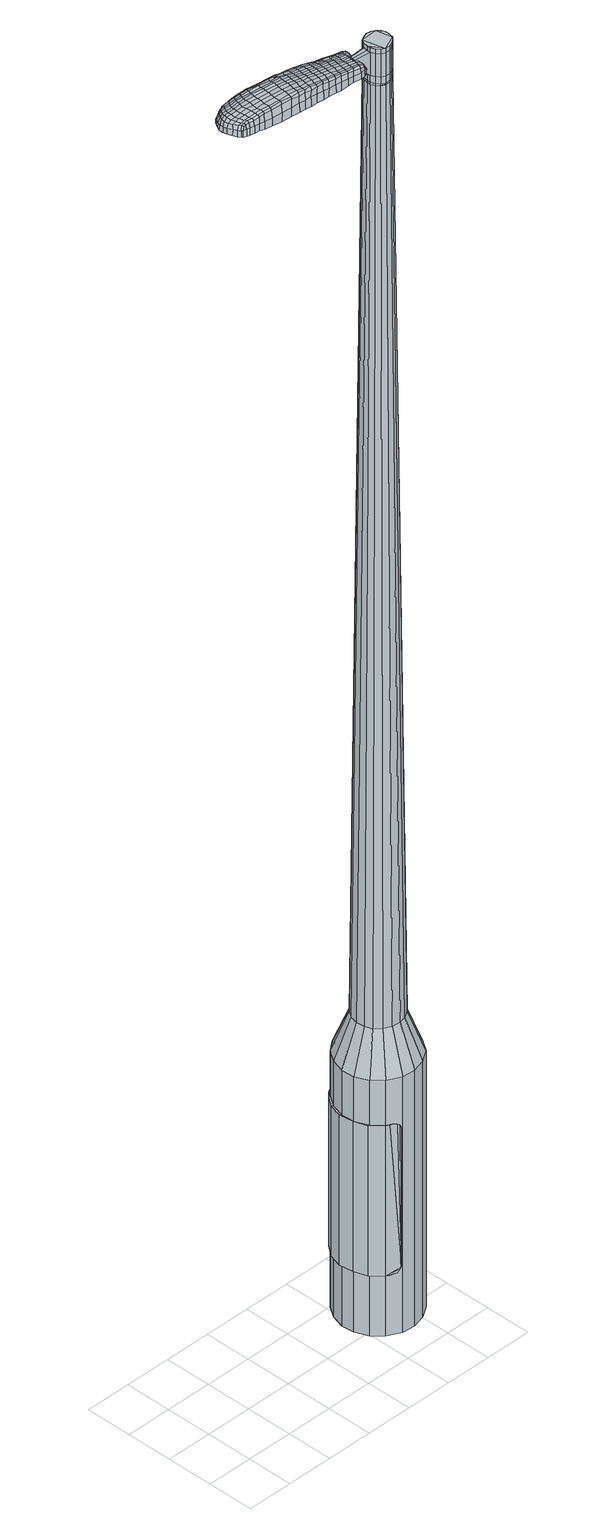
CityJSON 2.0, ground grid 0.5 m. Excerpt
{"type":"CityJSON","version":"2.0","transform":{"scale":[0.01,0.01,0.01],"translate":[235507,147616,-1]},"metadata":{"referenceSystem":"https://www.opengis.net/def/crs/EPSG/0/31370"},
"CityObjects":{
"object1":{"type":"GenericCityObject","attributes":{"cluster":401,"mean_distance_to_centroid":0.25,"new_centroid_x":235509.36,"new_centroid_y":147616.72,"mean_distance_to_camera":13.58,"H1":10.45,"H2":10.77,"Z_final":113.7,"cluster2":-1,"proj_x":235510.15,"proj_y":147608.6,"id_line":52527,"bearing_l":264.43,"distance":8.15,"orientation":"right","G_obj":174.43},"geometry":[{"type":"MultiSurface","lod":"2","boundaries":[[[0,1,2,3]],[[1,4,5,2]],[[4,6,7,5]],[[6,8,9,7]],[[8,10,11,9]],[[10,12,13,11]],[[12,14,15,13]],[[14,16,17,15]],[[16,18,19,17]],[[18,20,21,19]],[[20,22,23,21]],[[22,24,25,23]],[[24,26,27,25]],[[26,28,29,27]],[[28,30,31,29]],[[30,32,33,31]],[[32,34,35,33]],[[34,0,3,35]],[[36,37,38,39]],[[38,40,41,42]],[[41,43,42]],[[42,44,45,46]],[[45,47,46]],[[46,48,49,50]],[[49,51,50]],[[42,46,50,38]],[[50,52,39,38]],[[53,36,39]],[[2,5,7,35]],[[7,9,11,15]],[[11,13,15]],[[15,17,19,23]],[[19,21,23]],[[23,25,27,31]],[[27,29,31]],[[15,23,31,7]],[[31,33,35,7]],[[3,2,35]],[[1,0,54,55]],[[0,34,56,54]],[[34,32,57,56]],[[32,30,58,57]],[[30,28,59,58]],[[28,26,60,59]],[[26,24,61,60]],[[24,22,62,61]],[[22,20,63,62]],[[20,18,64,63]],[[18,16,65,64]],[[16,14,66,65]],[[14,12,67,66]],[[12,10,68,67]],[[10,8,69,68]],[[8,6,70,69]],[[6,4,71,70]],[[4,1,55,71]],[[55,54,72,73]],[[54,56,74,72]],[[56,57,75,74]],[[57,58,76,75]],[[58,59,77,76]],[[59,60,78,77]],[[60,61,79,78]],[[61,62,80,79]],[[62,63,81,80]],[[63,64,82,81]],[[64,65,83,82]],[[65,66,84,83]],[[66,67,85,84]],[[67,68,86,85]],[[68,69,87,86]],[[69,70,88,87]],[[70,71,89,88]],[[71,55,73,89]],[[72,90,91,73]],[[74,92,90,72]],[[75,93,92,74]],[[94,95,93,75]],[[96,97,95,94]],[[78,98,97,96]],[[79,99,98,78]],[[80,100,99,79]],[[101,102,100,80]],[[82,103,102,101]],[[104,105,103,82]],[[106,107,105,104]],[[108,109,107,106]],[[110,111,109,108]],[[112,113,111,110]],[[114,115,113,112]],[[116,117,115,114]],[[73,91,117,116]],[[118,119,120,121]],[[122,118,121,123]],[[124,122,123,125]],[[126,124,125,127]],[[128,126,127,129]],[[130,128,129,131]],[[132,130,131,133]],[[134,132,133,135]],[[136,134,135,137]],[[138,136,137,139]],[[140,138,139,141]],[[142,140,141,143]],[[144,142,143,145]],[[146,144,145,147]],[[148,146,147,149]],[[150,148,149,151]],[[76,94,75]],[[76,77,96,94]],[[77,78,96]],[[81,101,80]],[[81,82,101]],[[83,104,82]],[[83,84,106,104]],[[84,85,108,106]],[[85,86,110,108]],[[86,87,112,110]],[[87,88,114,112]],[[88,89,116,114]],[[89,73,116]],[[152,117,91]],[[152,153,115,117]],[[153,154,113,115]],[[154,155,111,113]],[[155,156,109,111]],[[156,157,107,109]],[[157,158,105,107]],[[158,103,105]],[[159,102,103]],[[159,100,102]],[[160,97,98]],[[160,161,95,97]],[[161,93,95]],[[39,52,150,162]],[[91,90,163,151]],[[53,39,162,119]],[[90,92,120,163]],[[36,53,119,118]],[[92,93,121,120]],[[37,36,118,122]],[[93,161,123,121]],[[38,37,122,124]],[[161,160,125,123]],[[40,38,124,126]],[[160,98,127,125]],[[41,40,126,128]],[[98,99,129,127]],[[43,41,128,130]],[[99,100,131,129]],[[42,43,130,132]],[[100,159,133,131]],[[44,42,132,134]],[[159,103,135,133]],[[45,44,134,136]],[[103,158,137,135]],[[47,45,136,138]],[[158,157,139,137]],[[46,47,138,140]],[[157,156,141,139]],[[48,46,140,142]],[[156,155,143,141]],[[49,48,142,144]],[[155,154,145,143]],[[51,49,144,146]],[[154,153,147,145]],[[50,51,146,148]],[[153,152,149,147]],[[52,50,148,150]],[[152,91,151,149]],[[150,151,164,165]],[[151,163,166,164]],[[163,120,167,166]],[[120,119,168,167]],[[119,162,169,168]],[[162,150,165,169]],[[170,171,172,173]],[[174,170,173,175]],[[170,174,176,177]],[[171,170,177,178]],[[179,180,181,182]],[[183,179,182,184]],[[179,183,185,186]],[[180,179,186,187]],[[188,189,190,191]],[[192,188,191,193]],[[188,192,194,195]],[[189,188,195,196]],[[197,198,199,200]],[[201,197,200,202]],[[197,201,203,204]],[[198,197,204,205]],[[206,207,208,209]],[[210,206,209,211]],[[206,210,212,213]],[[207,206,213,214]],[[215,216,217,218]],[[219,215,218,220]],[[215,219,221,222]],[[216,215,222,223]],[[224,225,226,227]],[[216,224,227,217]],[[224,216,223,228]],[[225,224,228,229]],[[230,231,232,233]],[[225,230,233,226]],[[230,225,229,234]],[[231,230,234,235]],[[236,174,175,237]],[[231,236,237,232]],[[236,231,235,238]],[[174,236,238,176]],[[239,240,241,242]],[[243,239,242,244]],[[239,243,245,246]],[[240,239,246,247]],[[248,249,250,251]],[[240,248,251,241]],[[248,240,247,252]],[[249,248,252,253]],[[254,255,256,257]],[[249,254,257,250]],[[254,249,253,258]],[[255,254,258,259]],[[260,261,262,263]],[[255,260,263,256]],[[260,255,259,264]],[[261,260,264,265]],[[266,171,178,267]],[[261,266,267,262]],[[266,261,265,268]],[[171,266,268,172]],[[269,270,271,272]],[[273,269,272,274]],[[269,273,275,276]],[[270,269,276,277]],[[278,279,280,281]],[[270,278,281,271]],[[278,270,277,282]],[[279,278,282,283]],[[284,285,286,287]],[[279,284,287,280]],[[284,279,283,288]],[[285,284,288,289]],[[290,183,184,291]],[[285,290,291,286]],[[290,285,289,292]],[[183,290,292,185]],[[293,294,295,296]],[[297,293,296,298]],[[293,297,299,300]],[[294,293,300,301]],[[302,303,304,305]],[[294,302,305,295]],[[302,294,301,306]],[[303,302,306,307]],[[308,309,310,311]],[[303,308,311,304]],[[308,303,307,312]],[[309,308,312,313]],[[314,315,316,317]],[[309,314,317,310]],[[314,309,313,318]],[[315,314,318,319]],[[320,180,187,321]],[[315,320,321,316]],[[320,315,319,322]],[[180,320,322,181]],[[323,209,208,324]],[[325,323,324,326]],[[323,325,327,328]],[[209,323,328,211]],[[329,325,326,330]],[[331,329,330,332]],[[329,331,333,334]],[[325,329,334,327]],[[335,331,332,336]],[[337,335,336,338]],[[335,337,339,340]],[[331,335,340,333]],[[341,337,338,342]],[[343,341,342,344]],[[341,343,345,346]],[[337,341,346,339]],[[347,343,344,348]],[[198,347,348,199]],[[347,198,205,349]],[[343,347,349,345]],[[350,351,196,195]],[[352,350,195,194]],[[350,352,353,354]],[[351,350,354,355]],[[356,357,355,354]],[[358,356,354,353]],[[356,358,359,360]],[[357,356,360,361]],[[362,363,361,360]],[[364,362,360,359]],[[362,364,365,366]],[[363,362,366,367]],[[368,369,367,366]],[[370,368,366,365]],[[368,370,203,201]],[[369,368,201,202]],[[371,372,373,374]],[[273,371,374,275]],[[371,273,274,375]],[[372,371,375,376]],[[377,192,193,378]],[[372,377,378,373]],[[377,372,376,379]],[[192,377,379,194]],[[380,381,382,383]],[[219,380,383,221]],[[380,219,220,384]],[[381,380,384,385]],[[386,387,388,389]],[[381,386,389,382]],[[386,381,385,390]],[[387,386,390,391]],[[392,189,196,393]],[[387,392,393,388]],[[392,387,391,394]],[[189,392,394,190]],[[395,396,397,398]],[[177,395,398,178]],[[395,177,176,399]],[[396,395,399,400]],[[401,402,403,404]],[[396,401,404,397]],[[401,396,400,405]],[[402,401,405,406]],[[407,200,199,408]],[[402,407,408,403]],[[407,402,406,409]],[[200,407,409,202]],[[410,411,412,413]],[[182,410,413,184]],[[410,182,181,414]],[[411,410,414,415]],[[416,204,203,417]],[[411,416,417,412]],[[416,411,415,418]],[[204,416,418,205]],[[419,420,421,422]],[[297,419,422,299]],[[419,297,298,423]],[[420,419,423,424]],[[425,210,211,426]],[[420,425,426,421]],[[425,420,424,427]],[[210,425,427,212]],[[428,429,430,431]],[[243,428,431,245]],[[428,243,244,432]],[[429,428,432,433]],[[434,435,436,437]],[[429,434,437,430]],[[434,429,433,438]],[[435,434,438,439]],[[440,207,214,441]],[[435,440,441,436]],[[440,435,439,442]],[[207,440,442,208]],[[443,444,433,432]],[[242,443,432,244]],[[443,242,241,445]],[[444,443,445,446]],[[447,448,439,438]],[[444,447,438,433]],[[447,444,446,449]],[[448,447,449,450]],[[451,324,208,442]],[[448,451,442,439]],[[451,448,450,452]],[[324,451,452,326]],[[453,454,455,456]],[[300,453,456,301]],[[453,300,299,422]],[[454,453,422,421]],[[457,328,327,458]],[[454,457,458,455]],[[457,454,421,426]],[[328,457,426,211]],[[459,460,446,445]],[[251,459,445,241]],[[459,251,250,461]],[[460,459,461,462]],[[463,464,450,449]],[[460,463,449,446]],[[463,460,462,465]],[[464,463,465,466]],[[467,330,326,452]],[[464,467,452,450]],[[467,464,466,468]],[[330,467,468,332]],[[469,470,471,472]],[[306,469,472,307]],[[469,306,301,456]],[[470,469,456,455]],[[473,334,333,474]],[[470,473,474,471]],[[473,470,455,458]],[[334,473,458,327]],[[475,476,462,461]],[[257,475,461,250]],[[475,257,256,477]],[[476,475,477,478]],[[479,480,466,465]],[[476,479,465,462]],[[479,476,478,481]],[[480,479,481,482]],[[483,336,332,468]],[[480,483,468,466]],[[483,480,482,484]],[[336,483,484,338]],[[485,486,487,488]],[[312,485,488,313]],[[485,312,307,472]],[[486,485,472,471]],[[489,340,339,490]],[[486,489,490,487]],[[489,486,471,474]],[[340,489,474,333]],[[491,492,478,477]],[[263,491,477,256]],[[491,263,262,493]],[[492,491,493,494]],[[495,496,482,481]],[[492,495,481,478]],[[495,492,494,497]],[[496,495,497,498]],[[499,342,338,484]],[[496,499,484,482]],[[499,496,498,500]],[[342,499,500,344]],[[501,502,503,504]],[[318,501,504,319]],[[501,318,313,488]],[[502,501,488,487]],[[505,346,345,506]],[[502,505,506,503]],[[505,502,487,490]],[[346,505,490,339]],[[507,508,494,493]],[[267,507,493,262]],[[507,267,178,398]],[[508,507,398,397]],[[509,510,498,497]],[[508,509,497,494]],[[509,508,397,404]],[[510,509,404,403]],[[511,348,344,500]],[[510,511,500,498]],[[511,510,403,408]],[[348,511,408,199]],[[512,513,415,414]],[[322,512,414,181]],[[512,322,319,504]],[[513,512,504,503]],[[514,349,205,418]],[[513,514,418,415]],[[514,513,503,506]],[[349,514,506,345]],[[515,516,376,375]],[[272,515,375,274]],[[515,272,271,517]],[[516,515,517,518]],[[519,352,194,379]],[[516,519,379,376]],[[519,516,518,520]],[[352,519,520,353]],[[521,522,523,524]],[[222,521,524,223]],[[521,222,221,383]],[[522,521,383,382]],[[525,526,527,528]],[[522,525,528,523]],[[525,522,382,389]],[[526,525,389,388]],[[529,351,355,530]],[[526,529,530,527]],[[529,526,388,393]],[[351,529,393,196]],[[531,532,518,517]],[[281,531,517,271]],[[531,281,280,533]],[[532,531,533,534]],[[535,358,353,520]],[[532,535,520,518]],[[535,532,534,536]],[[358,535,536,359]],[[537,538,539,540]],[[228,537,540,229]],[[537,228,223,524]],[[538,537,524,523]],[[541,542,543,544]],[[538,541,544,539]],[[541,538,523,528]],[[542,541,528,527]],[[545,357,361,546]],[[542,545,546,543]],[[545,542,527,530]],[[357,545,530,355]],[[547,548,534,533]],[[287,547,533,280]],[[547,287,286,549]],[[548,547,549,550]],[[551,364,359,536]],[[548,551,536,534]],[[551,548,550,552]],[[364,551,552,365]],[[553,554,555,556]],[[234,553,556,235]],[[553,234,229,540]],[[554,553,540,539]],[[557,558,559,560]],[[554,557,560,555]],[[557,554,539,544]],[[558,557,544,543]],[[561,363,367,562]],[[558,561,562,559]],[[561,558,543,546]],[[363,561,546,361]],[[563,564,550,549]],[[291,563,549,286]],[[563,291,184,413]],[[564,563,413,412]],[[565,370,365,552]],[[564,565,552,550]],[[565,564,412,417]],[[370,565,417,203]],[[566,567,400,399]],[[238,566,399,176]],[[566,238,235,556]],[[567,566,556,555]],[[568,569,406,405]],[[567,568,405,400]],[[568,567,555,560]],[[569,568,560,559]],[[570,369,202,409]],[[569,570,409,406]],[[570,569,559,562]],[[369,570,562,367]],[[571,572,573,574]],[[574,573,575,576]],[[577,575,573,578]],[[578,573,572,579]],[[580,581,582,583]],[[583,582,584,585]],[[586,584,582,587]],[[587,582,581,588]],[[589,590,591,592]],[[592,591,593,594]],[[595,593,591,596]],[[596,591,590,597]],[[598,599,600,601]],[[601,600,602,603]],[[604,602,600,605]],[[605,600,599,606]],[[607,608,609,610]],[[610,609,611,612]],[[613,611,609,614]],[[614,609,608,615]],[[616,617,618,619]],[[619,618,620,621]],[[622,620,618,623]],[[623,618,617,624]],[[625,626,627,628]],[[628,627,617,616]],[[624,617,627,629]],[[629,627,626,630]],[[631,632,633,634]],[[634,633,626,625]],[[630,626,633,635]],[[635,633,632,636]],[[576,575,637,638]],[[638,637,632,631]],[[636,632,637,639]],[[639,637,575,577]],[[640,641,642,643]],[[643,642,644,645]],[[646,644,642,647]],[[647,642,641,648]],[[649,650,651,652]],[[652,651,641,640]],[[648,641,651,653]],[[653,651,650,654]],[[655,656,657,658]],[[658,657,650,649]],[[654,650,657,659]],[[659,657,656,660]],[[661,662,663,664]],[[664,663,656,655]],[[660,656,663,665]],[[665,663,662,666]],[[579,572,667,668]],[[668,667,662,661]],[[666,662,667,669]],[[669,667,572,571]],[[670,671,672,673]],[[673,672,674,675]],[[676,674,672,677]],[[677,672,671,678]],[[679,680,681,682]],[[682,681,671,670]],[[678,671,681,683]],[[683,681,680,684]],[[685,686,687,688]],[[688,687,680,679]],[[684,680,687,689]],[[689,687,686,690]],[[585,584,691,692]],[[692,691,686,685]],[[690,686,691,693]],[[693,691,584,586]],[[694,695,696,697]],[[697,696,698,699]],[[700,698,696,701]],[[701,696,695,702]],[[703,704,705,706]],[[706,705,695,694]],[[702,695,705,707]],[[707,705,704,708]],[[709,710,711,712]],[[712,711,704,703]],[[708,704,711,713]],[[713,711,710,714]],[[715,716,717,718]],[[718,717,710,709]],[[714,710,717,719]],[[719,717,716,720]],[[588,581,721,722]],[[722,721,716,715]],[[720,716,721,723]],[[723,721,581,580]],[[607,610,724,725]],[[725,724,726,727]],[[728,726,724,729]],[[729,724,610,612]],[[727,726,730,731]],[[731,730,732,733]],[[734,732,730,735]],[[735,730,726,728]],[[733,732,736,737]],[[737,736,738,739]],[[740,738,736,741]],[[741,736,732,734]],[[739,738,742,743]],[[743,742,744,745]],[[746,744,742,747]],[[747,742,738,740]],[[745,744,748,749]],[[749,748,599,598]],[[606,599,748,750]],[[750,748,744,746]],[[597,751,752,596]],[[596,752,753,595]],[[754,753,752,755]],[[755,752,751,756]],[[756,757,758,755]],[[755,758,759,754]],[[760,759,758,761]],[[761,758,757,762]],[[762,763,764,761]],[[761,764,765,760]],[[766,765,764,767]],[[767,764,763,768]],[[768,769,770,767]],[[767,770,771,766]],[[604,771,770,602]],[[602,770,769,603]],[[772,773,774,775]],[[775,774,674,676]],[[675,674,774,776]],[[776,774,773,777]],[[594,593,778,779]],[[779,778,773,772]],[[777,773,778,780]],[[780,778,593,595]],[[781,782,783,784]],[[784,783,620,622]],[[621,620,783,785]],[[785,783,782,786]],[[787,788,789,790]],[[790,789,782,781]],[[786,782,789,791]],[[791,789,788,792]],[[597,590,793,794]],[[794,793,788,787]],[[792,788,793,795]],[[795,793,590,589]],[[796,797,798,799]],[[799,798,578,579]],[[577,578,798,800]],[[800,798,797,801]],[[802,803,804,805]],[[805,804,797,796]],[[801,797,804,806]],[[806,804,803,807]],[[598,601,808,809]],[[809,808,803,802]],[[807,803,808,810]],[[810,808,601,603]],[[811,812,813,814]],[[814,813,583,585]],[[580,583,813,815]],[[815,813,812,816]],[[604,605,817,818]],[[818,817,812,811]],[[816,812,817,819]],[[819,817,605,606]],[[820,821,822,823]],[[823,822,698,700]],[[699,698,822,824]],[[824,822,821,825]],[[612,611,826,827]],[[827,826,821,820]],[[825,821,826,828]],[[828,826,611,613]],[[829,830,831]],[[831,830,644,646]],[[645,644,830,832]],[[832,830,833]],[[834,835,836,837]],[[837,836,830,829]],[[833,830,836,838]],[[838,836,835,839]],[[615,608,840,841]],[[841,840,835,834]],[[839,835,840,842]],[[842,840,608,607]],[[833,843,832]],[[832,843,643,645]],[[640,643,843,844]],[[844,843,845]],[[839,846,847,838]],[[838,847,843,833]],[[845,843,847,848]],[[848,847,846,849]],[[607,725,850,842]],[[842,850,846,839]],[[849,846,850,851]],[[851,850,725,727]],[[852,853,854,855]],[[855,854,701,702]],[[700,701,854,823]],[[823,854,853,820]],[[728,729,856,857]],[[857,856,853,852]],[[820,853,856,827]],[[827,856,729,612]],[[845,858,859,844]],[[844,859,652,640]],[[649,652,859,860]],[[860,859,858,861]],[[849,862,863,848]],[[848,863,858,845]],[[861,858,863,864]],[[864,863,862,865]],[[727,731,866,851]],[[851,866,862,849]],[[865,862,866,867]],[[867,866,731,733]],[[868,869,870,871]],[[871,870,707,708]],[[702,707,870,855]],[[855,870,869,852]],[[734,735,872,873]],[[873,872,869,868]],[[852,869,872,857]],[[857,872,735,728]],[[861,874,875,860]],[[860,875,658,649]],[[655,658,875,876]],[[876,875,874,877]],[[865,878,879,864]],[[864,879,874,861]],[[877,874,879,880]],[[880,879,878,881]],[[733,737,882,867]],[[867,882,878,865]],[[881,878,882,883]],[[883,882,737,739]],[[884,885,886,887]],[[887,886,713,714]],[[708,713,886,871]],[[871,886,885,868]],[[740,741,888,889]],[[889,888,885,884]],[[868,885,888,873]],[[873,888,741,734]],[[877,890,891,876]],[[876,891,664,655]],[[661,664,891,892]],[[892,891,890,893]],[[881,894,895,880]],[[880,895,890,877]],[[893,890,895,896]],[[896,895,894,897]],[[739,743,898,883]],[[883,898,894,881]],[[897,894,898,899]],[[899,898,743,745]],[[900,901,902,903]],[[903,902,719,720]],[[714,719,902,887]],[[887,902,901,884]],[[746,747,904,905]],[[905,904,901,900]],[[884,901,904,889]],[[889,904,747,740]],[[893,906,907,892]],[[892,907,668,661]],[[579,668,907,799]],[[799,907,906,796]],[[897,908,909,896]],[[896,909,906,893]],[[796,906,909,805]],[[805,909,908,802]],[[745,749,910,899]],[[899,910,908,897]],[[802,908,910,809]],[[809,910,749,598]],[[816,911,912,815]],[[815,912,723,580]],[[720,723,912,903]],[[903,912,911,900]],[[606,750,913,819]],[[819,913,911,816]],[[900,911,913,905]],[[905,913,750,746]],[[777,914,915,776]],[[776,915,673,675]],[[670,673,915,916]],[[916,915,914,917]],[[595,753,918,780]],[[780,918,914,777]],[[917,914,918,919]],[[919,918,753,754]],[[920,921,922,923]],[[923,922,623,624]],[[622,623,922,784]],[[784,922,921,781]],[[924,925,926,927]],[[927,926,921,920]],[[781,921,926,790]],[[790,926,925,787]],[[756,751,928,929]],[[929,928,925,924]],[[787,925,928,794]],[[794,928,751,597]],[[917,930,931,916]],[[916,931,682,670]],[[679,682,931,932]],[[932,931,930,933]],[[754,759,934,919]],[[919,934,930,917]],[[933,930,934,935]],[[935,934,759,760]],[[936,937,938,939]],[[939,938,629,630]],[[624,629,938,923]],[[923,938,937,920]],[[940,941,942,943]],[[943,942,937,936]],[[920,937,942,927]],[[927,942,941,924]],[[762,757,944,945]],[[945,944,941,940]],[[924,941,944,929]],[[929,944,757,756]],[[933,946,947,932]],[[932,947,688,679]],[[685,688,947,948]],[[948,947,946,949]],[[760,765,950,935]],[[935,950,946,933]],[[949,946,950,951]],[[951,950,765,766]],[[952,953,954,955]],[[955,954,635,636]],[[630,635,954,939]],[[939,954,953,936]],[[956,957,958,959]],[[959,958,953,952]],[[936,953,958,943]],[[943,958,957,940]],[[768,763,960,961]],[[961,960,957,956]],[[940,957,960,945]],[[945,960,763,762]],[[949,962,963,948]],[[948,963,692,685]],[[585,692,963,814]],[[814,963,962,811]],[[766,771,964,951]],[[951,964,962,949]],[[811,962,964,818]],[[818,964,771,604]],[[801,965,966,800]],[[800,966,639,577]],[[636,639,966,955]],[[955,966,965,952]],[[807,967,968,806]],[[806,968,965,801]],[[952,965,968,959]],[[959,968,967,956]],[[603,769,969,810]],[[810,969,967,807]],[[956,967,969,961]],[[961,969,769,768]],[[571,574,173,172]],[[574,576,175,173]],[[586,587,186,185]],[[587,588,187,186]],[[589,592,191,190]],[[592,594,193,191]],[[613,614,213,212]],[[614,615,214,213]],[[616,619,218,217]],[[619,621,220,218]],[[625,628,227,226]],[[628,616,217,227]],[[631,634,233,232]],[[634,625,226,233]],[[576,638,237,175]],[[638,631,232,237]],[[646,647,246,245]],[[647,648,247,246]],[[648,653,252,247]],[[653,654,253,252]],[[654,659,258,253]],[[659,660,259,258]],[[660,665,264,259]],[[665,666,265,264]],[[666,669,268,265]],[[669,571,172,268]],[[676,677,276,275]],[[677,678,277,276]],[[678,683,282,277]],[[683,684,283,282]],[[684,689,288,283]],[[689,690,289,288]],[[690,693,292,289]],[[693,586,185,292]],[[694,697,296,295]],[[697,699,298,296]],[[703,706,305,304]],[[706,694,295,305]],[[709,712,311,310]],[[712,703,304,311]],[[715,718,317,316]],[[718,709,310,317]],[[588,722,321,187]],[[722,715,316,321]],[[772,775,374,373]],[[775,676,275,374]],[[594,779,378,193]],[[779,772,373,378]],[[621,785,384,220]],[[785,786,385,384]],[[786,791,390,385]],[[791,792,391,390]],[[792,795,394,391]],[[795,589,190,394]],[[699,824,423,298]],[[824,825,424,423]],[[825,828,427,424]],[[828,613,212,427]],[[829,831,431,430]],[[831,646,245,431]],[[834,837,437,436]],[[837,829,430,437]],[[615,841,441,214]],[[841,834,436,441]],[[970,971,972,973]],[[974,975,973,972]],[[976,977,978,979]],[[980,981,982,983]],[[971,984,985,972]],[[986,974,972,985]],[[987,976,979,988]],[[989,990,981,980]],[[984,991,992,985]],[[992,993,986,985]],[[994,987,988,995]],[[996,990,989,997]],[[991,998,999,992]],[[999,1000,993,992]],[[1001,994,995,1002]],[[1003,996,997,1004]],[[1005,1006,1007,1008]],[[1009,1010,1006,1005]],[[1009,1011,1012,1010]],[[1011,1013,1014,1012]],[[1015,1016,1017,1018]],[[1019,1020,1016,1015]],[[1021,1022,1020,1019]],[[1023,1024,1022,1021]],[[1018,1007,1006,1015]],[[1015,1006,1010,1019]],[[1010,1012,1021,1019]],[[1012,1014,1023,1021]],[[979,978,975,974]],[[988,979,974,986]],[[993,995,988,986]],[[1000,1002,995,993]],[[980,983,977,976]],[[989,980,976,987]],[[997,989,987,994]],[[1004,997,994,1001]],[[981,1005,1008,982]],[[990,1009,1005,981]],[[1011,1009,990,996]],[[1013,1011,996,1003]],[[1025,1026,1027,1028]],[[1027,1029,1030,1031]],[[1027,1031,1032,1033]],[[1027,1033,1028]],[[1034,1025,1028,1035]],[[1036,1035,1028,1037]],[[1038,1037,1028]],[[1039,1027,1026,1040]],[[1041,1039,1040,1042]],[[1043,1041,1042,1044]],[[1045,1043,1044,1046]],[[1047,1045,1046,1048]],[[1048,1049,1050,1051]],[[1048,1051,1052,1053]],[[1048,1053,1054,1055]],[[1054,1056,1057,1058]],[[1054,1058,1059,1060]],[[1054,1060,1055]],[[1048,1055,1047]],[[1061,1062,1026,1025]],[[1063,1064,1029,1027]],[[1065,1066,1038,1028]],[[1062,1067,1040,1026]],[[1068,1063,1027,1039]],[[1067,1069,1042,1040]],[[1070,1068,1039,1041]],[[1069,1071,1044,1042]],[[1072,1070,1041,1043]],[[1071,1073,1046,1044]],[[1074,1072,1043,1045]],[[1073,1075,1048,1046]],[[1076,1074,1045,1047]],[[1075,1077,1049,1048]],[[1078,1079,1056,1054]],[[1080,1076,1047,1055]],[[1050,1049,1077,1081]],[[1051,1050,1081,1082]],[[1052,1051,1082,1083]],[[1053,1052,1083,1084]],[[1054,1053,1084,1078]],[[1085,1061,1025,1034]],[[1086,1085,1034,1035]],[[1087,1086,1035,1036]],[[1088,1087,1036,1037]],[[1066,1088,1037,1038]],[[1030,1029,1064,1089]],[[1057,1056,1079,1090]],[[1031,1030,1089,1091]],[[1032,1031,1091,1092]],[[1033,1032,1092,1093]],[[1028,1033,1093,1065]],[[1058,1057,1090,1094]],[[1059,1058,1094,1095]],[[1060,1059,1095,1096]],[[1055,1060,1096,1080]]]}]}
},
"vertices":[
[192,74,384],[196,88,384],[196,88,96],[192,74,96],[204,100,384],[204,100,96],[216,109,384],[216,109,96],[231,112,384],[231,112,96],[245,111,384],[245,111,96],[259,105,384],[259,105,96],[269,94,384],[269,94,96],[275,81,384],[275,81,96],[276,66,384],[276,66,96],[272,52,384],[272,52,96],[264,40,384],[264,40,96],[251,32,384],[251,32,96],[237,28,384],[237,28,96],[223,29,384],[223,29,96],[209,36,384],[209,36,96],[199,46,384],[199,46,96],[193,60,384],[193,60,96],[223,63,1524],[226,59,1524],[230,57,1524],[221,71,1524],[235,57,1524],[239,58,1524],[246,64,1524],[243,61,1524],[247,69,1524],[247,74,1524],[242,81,1524],[245,78,1524],[238,83,1524],[233,84,1524],[224,80,1524],[228,82,1524],[222,76,1524],[221,67,1524],[209,73,429],[211,81,429],[210,64,429],[213,56,429],[219,50,429],[227,46,429],[236,45,429],[244,47,429],[252,52,429],[257,59,429],[259,68,429],[258,76,429],[255,84,429],[249,91,429],[241,94,429],[232,95,429],[223,93,429],[216,88,429],[221,71,1483],[222,76,1483],[221,67,1483],[223,63,1483],[226,59,1483],[230,57,1483],[235,57,1483],[239,58,1483],[243,61,1483],[246,64,1483],[247,69,1483],[247,74,1483],[245,78,1483],[242,81,1483],[238,83,1483],[233,84,1483],[228,82,1483],[224,80,1483],[221,71,1485],[222,76,1485],[221,67,1485],[223,63,1485],[226,60,1483],[226,60,1485],[230,58,1483],[230,58,1485],[235,57,1485],[239,58,1485],[243,61,1485],[246,65,1483],[246,65,1485],[247,69,1485],[246,73,1483],[246,73,1485],[245,77,1483],[245,77,1485],[241,81,1483],[241,81,1485],[237,83,1483],[237,83,1485],[233,83,1483],[233,83,1485],[229,82,1483],[229,82,1485],[225,79,1483],[225,79,1485],[223,63,1519],[221,67,1519],[221,67,1493],[223,63,1493],[226,59,1519],[226,59,1493],[230,57,1519],[230,57,1493],[235,57,1519],[235,57,1493],[239,58,1519],[239,58,1493],[243,61,1519],[243,61,1493],[246,64,1519],[246,64,1493],[247,69,1519],[247,69,1493],[247,74,1519],[247,74,1493],[245,78,1519],[245,78,1493],[242,81,1519],[242,81,1493],[238,83,1519],[238,83,1493],[233,84,1519],[233,84,1493],[228,82,1519],[228,82,1493],[224,80,1519],[224,80,1493],[222,76,1519],[222,76,1493],[224,80,1485],[228,82,1485],[233,84,1485],[238,83,1485],[242,81,1485],[245,78,1485],[247,74,1485],[246,64,1485],[230,57,1485],[226,59,1485],[221,71,1519],[221,71,1493],[202,76,1513],[202,76,1518],[202,73,1513],[202,70,1513],[202,70,1518],[202,73,1518],[130,100,1519],[137,99,1518],[136,101,1509],[129,102,1510],[122,101,1519],[120,103,1510],[122,99,1526],[131,98,1525],[138,97,1525],[126,62,1519],[133,61,1518],[134,63,1525],[127,63,1525],[117,62,1519],[119,64,1526],[116,61,1510],[125,60,1510],[132,60,1509],[55,86,1519],[55,90,1519],[54,90,1513],[54,86,1513],[55,82,1519],[55,82,1513],[57,82,1524],[56,86,1524],[57,90,1524],[129,79,1530],[136,78,1529],[136,82,1529],[129,82,1530],[119,80,1531],[120,83,1531],[119,76,1530],[128,75,1530],[136,75,1529],[209,71,1512],[209,74,1512],[208,74,1517],[208,72,1517],[209,68,1512],[207,69,1517],[208,68,1506],[208,71,1506],[208,74,1506],[71,104,1519],[74,104,1519],[74,106,1512],[70,106,1512],[69,104,1518],[68,105,1512],[69,103,1522],[71,103,1523],[75,103,1524],[79,104,1519],[85,104,1519],[84,106,1512],[78,106,1512],[79,103,1524],[85,103,1525],[91,104,1519],[99,104,1519],[97,105,1511],[90,106,1511],[91,103,1526],[99,102,1526],[110,102,1519],[109,104,1510],[111,101,1526],[203,89,1513],[196,90,1513],[196,89,1518],[204,87,1517],[209,87,1512],[208,87,1516],[208,88,1506],[202,90,1507],[195,91,1507],[188,91,1514],[181,92,1515],[181,91,1520],[189,90,1519],[187,92,1507],[180,94,1507],[173,93,1515],[166,95,1516],[167,93,1522],[174,92,1521],[172,95,1508],[165,96,1508],[159,96,1517],[151,97,1517],[152,95,1524],[159,94,1523],[158,97,1508],[150,98,1509],[144,98,1518],[145,96,1524],[143,100,1509],[67,69,1519],[70,68,1519],[70,69,1524],[67,70,1523],[64,70,1518],[65,70,1522],[63,69,1512],[66,68,1512],[69,67,1512],[75,67,1519],[80,66,1519],[81,67,1525],[75,68,1524],[74,66,1512],[79,65,1512],[86,65,1519],[94,64,1519],[95,66,1526],[87,67,1526],[85,64,1511],[93,63,1511],[106,63,1519],[107,65,1526],[104,62,1510],[200,58,1513],[192,59,1513],[191,58,1507],[199,57,1507],[206,59,1512],[205,58,1506],[205,59,1516],[201,59,1517],[193,60,1518],[185,59,1514],[177,59,1515],[176,58,1507],[184,58,1507],[186,60,1519],[178,61,1520],[170,60,1515],[162,60,1516],[161,59,1508],[169,58,1508],[171,61,1521],[163,61,1522],[155,60,1517],[148,61,1517],[146,59,1509],[154,59,1508],[156,62,1523],[149,62,1524],[140,61,1518],[139,59,1509],[142,62,1524],[202,72,1519],[203,75,1519],[195,73,1520],[195,75,1520],[195,70,1520],[202,69,1519],[187,74,1522],[188,76,1522],[180,74,1523],[180,77,1523],[180,71,1523],[187,71,1521],[173,75,1524],[173,78,1524],[165,76,1525],[166,79,1525],[165,72,1525],[172,72,1524],[158,76,1526],[158,79,1526],[151,77,1527],[151,80,1527],[150,74,1527],[158,73,1526],[143,78,1528],[144,81,1528],[143,74,1528],[59,86,1527],[60,89,1527],[60,82,1526],[64,81,1527],[64,85,1528],[64,89,1528],[70,85,1529],[71,88,1529],[71,81,1528],[78,80,1530],[77,84,1530],[78,88,1530],[85,83,1531],[85,87,1531],[85,79,1530],[94,78,1531],[94,82,1531],[94,86,1531],[107,81,1531],[107,85,1531],[106,77,1531],[62,71,1518],[60,73,1519],[59,72,1513],[61,70,1513],[64,72,1523],[62,74,1523],[58,77,1519],[57,77,1513],[59,78,1524],[66,103,1518],[64,102,1518],[65,101,1523],[68,102,1523],[66,104,1513],[63,103,1513],[61,100,1519],[58,97,1519],[60,96,1524],[63,99,1523],[60,100,1513],[58,97,1513],[56,93,1519],[58,93,1524],[56,94,1513],[131,97,1528],[131,95,1528],[138,94,1528],[138,96,1527],[122,98,1528],[122,96,1529],[130,92,1529],[130,89,1530],[137,88,1529],[137,91,1528],[121,93,1529],[121,90,1530],[129,86,1530],[137,85,1529],[120,87,1531],[128,65,1528],[128,67,1529],[119,68,1529],[119,65,1528],[135,64,1527],[135,66,1528],[128,71,1529],[119,72,1530],[135,70,1528],[208,59,1512],[208,61,1512],[207,62,1517],[206,60,1517],[207,59,1506],[207,61,1506],[208,65,1512],[207,65,1517],[207,64,1506],[210,86,1512],[210,84,1512],[209,85,1506],[210,87,1506],[209,86,1517],[209,84,1517],[210,82,1512],[210,79,1512],[209,80,1506],[209,83,1506],[209,82,1517],[208,79,1517],[209,77,1512],[209,77,1506],[208,77,1517],[204,86,1519],[204,85,1519],[196,87,1520],[196,86,1520],[203,82,1519],[203,80,1519],[196,83,1520],[196,81,1520],[203,77,1519],[195,78,1520],[201,61,1519],[201,63,1519],[194,63,1520],[194,61,1520],[202,66,1519],[194,66,1520],[189,88,1521],[189,87,1521],[182,89,1522],[181,88,1522],[189,84,1521],[188,82,1521],[181,85,1522],[181,82,1523],[188,79,1522],[181,80,1523],[186,61,1521],[186,64,1521],[179,64,1522],[179,62,1522],[187,67,1521],[179,67,1522],[174,90,1523],[174,89,1523],[167,92,1524],[167,90,1524],[174,86,1523],[174,83,1524],[166,87,1525],[166,84,1525],[173,81,1524],[166,81,1525],[171,62,1523],[172,64,1523],[164,65,1524],[164,63,1524],[172,68,1524],[165,68,1525],[160,93,1525],[159,91,1525],[152,94,1526],[152,92,1526],[159,88,1526],[159,85,1526],[152,89,1527],[152,86,1527],[159,82,1526],[151,83,1527],[157,63,1525],[157,65,1525],[149,66,1526],[149,63,1526],[157,69,1526],[150,69,1527],[145,95,1527],[145,93,1527],[145,90,1527],[144,87,1528],[144,84,1528],[142,64,1527],[142,66,1527],[142,70,1528],[66,71,1525],[64,73,1525],[70,71,1526],[68,73,1526],[62,77,1526],[66,77,1527],[70,102,1525],[68,101,1525],[71,101,1526],[73,102,1525],[65,99,1525],[63,96,1526],[67,96,1527],[69,99,1526],[61,93,1526],[65,93,1527],[75,70,1526],[73,72,1527],[81,69,1527],[80,71,1528],[72,76,1528],[79,75,1529],[79,102,1526],[77,100,1527],[83,100,1528],[85,102,1527],[75,98,1527],[73,95,1528],[80,95,1529],[82,98,1528],[72,92,1528],[79,91,1530],[87,68,1528],[86,70,1529],[95,67,1528],[95,69,1529],[85,74,1529],[94,74,1530],[91,101,1528],[90,100,1528],[98,99,1529],[99,101,1528],[88,97,1529],[87,94,1530],[96,93,1530],[97,96,1530],[86,91,1530],[95,90,1531],[107,66,1529],[107,68,1529],[106,73,1530],[111,99,1528],[110,97,1529],[109,95,1530],[108,92,1530],[108,88,1531],[136,99,1509],[137,97,1518],[130,98,1518],[129,100,1509],[121,99,1519],[120,101,1510],[122,98,1525],[131,96,1525],[138,95,1525],[134,65,1525],[133,63,1518],[126,64,1518],[127,65,1525],[118,64,1519],[119,66,1525],[116,63,1510],[125,62,1509],[132,62,1509],[57,90,1513],[57,89,1519],[57,86,1519],[56,86,1513],[58,83,1519],[57,83,1513],[59,83,1524],[58,86,1524],[59,89,1524],[136,82,1528],[135,79,1528],[128,79,1529],[129,82,1529],[119,80,1529],[120,83,1529],[119,76,1529],[128,76,1529],[135,75,1528],[206,74,1516],[207,74,1512],[207,72,1512],[206,72,1516],[206,69,1512],[205,69,1516],[205,68,1506],[206,72,1506],[206,75,1506],[74,104,1512],[74,102,1519],[71,102,1518],[71,104,1512],[69,102,1518],[69,103,1512],[70,101,1522],[72,101,1523],[75,101,1523],[84,104,1512],[85,102,1519],[79,103,1519],[78,104,1512],[80,101,1524],[85,101,1525],[97,103,1511],[98,102,1519],[91,102,1519],[90,104,1511],[91,101,1525],[99,100,1526],[110,100,1519],[109,102,1510],[110,99,1526],[196,87,1518],[195,88,1513],[203,87,1513],[203,86,1517],[208,86,1512],[207,85,1515],[207,87,1506],[202,88,1506],[194,89,1507],[181,89,1520],[180,90,1514],[188,89,1514],[188,88,1519],[187,90,1507],[179,92,1507],[166,91,1522],[166,93,1516],[173,91,1515],[174,90,1521],[172,93,1508],[165,94,1508],[152,93,1523],[151,95,1517],[158,94,1516],[159,92,1522],[157,95,1508],[150,96,1508],[144,96,1517],[145,94,1524],[143,98,1509],[71,71,1523],[71,70,1519],[67,71,1518],[68,72,1523],[65,71,1518],[66,72,1522],[64,70,1512],[66,70,1512],[69,69,1512],[82,69,1525],[81,68,1519],[75,69,1519],[76,70,1524],[74,68,1512],[80,67,1512],[95,68,1526],[94,66,1519],[87,67,1519],[88,68,1525],[85,66,1511],[93,65,1511],[106,65,1519],[107,67,1526],[104,64,1510],[191,60,1507],[192,61,1513],[200,60,1513],[199,59,1506],[205,60,1512],[204,60,1506],[204,61,1515],[200,61,1517],[193,62,1518],[176,60,1507],[177,61,1514],[185,61,1514],[184,60,1507],[186,62,1519],[178,62,1520],[161,61,1508],[162,62,1516],[170,62,1515],[169,60,1508],[171,63,1521],[163,63,1522],[146,61,1508],[148,63,1517],[155,62,1516],[154,61,1508],[156,64,1522],[149,64,1523],[140,63,1517],[139,61,1509],[142,64,1524],[201,72,1518],[202,75,1518],[194,73,1519],[195,76,1519],[194,70,1519],[201,69,1518],[187,74,1520],[187,76,1520],[179,74,1521],[180,77,1521],[179,71,1521],[187,71,1520],[172,75,1523],[172,78,1523],[165,76,1524],[165,79,1524],[164,73,1524],[172,72,1523],[157,76,1525],[158,79,1525],[150,77,1526],[150,80,1526],[150,74,1526],[157,73,1525],[143,78,1527],[143,81,1527],[142,74,1527],[61,89,1526],[61,86,1526],[61,82,1525],[65,82,1526],[65,85,1526],[65,89,1526],[71,88,1528],[71,85,1528],[71,81,1527],[78,80,1528],[78,84,1529],[78,87,1529],[85,87,1530],[85,83,1530],[85,80,1529],[94,79,1530],[94,82,1530],[94,86,1530],[107,85,1530],[107,81,1530],[106,78,1530],[61,74,1513],[62,74,1518],[64,72,1518],[63,71,1512],[65,73,1523],[63,75,1523],[60,78,1519],[59,78,1513],[61,78,1523],[67,99,1523],[65,100,1518],[67,101,1518],[69,101,1523],[67,103,1512],[65,101,1512],[62,95,1523],[60,96,1519],[63,98,1519],[64,98,1523],[62,99,1513],[59,96,1513],[58,93,1519],[60,92,1524],[58,93,1513],[137,93,1527],[130,94,1527],[131,95,1527],[138,94,1526],[122,96,1527],[122,95,1528],[136,88,1528],[129,89,1528],[130,92,1528],[137,91,1527],[121,93,1528],[120,90,1529],[129,85,1529],[136,85,1528],[120,86,1529],[119,68,1528],[127,68,1527],[128,66,1527],[119,67,1527],[135,66,1526],[135,67,1527],[128,71,1528],[119,72,1528],[135,71,1527],[205,62,1516],[206,62,1512],[206,61,1512],[205,61,1516],[205,60,1506],[205,61,1506],[206,65,1512],[205,66,1516],[205,65,1506],[207,85,1506],[208,85,1512],[208,86,1506],[207,85,1516],[207,84,1516],[207,80,1506],[207,80,1512],[208,82,1512],[207,83,1506],[207,82,1516],[207,79,1516],[207,77,1512],[206,77,1506],[206,77,1516],[203,85,1518],[196,86,1519],[196,85,1519],[202,80,1518],[202,82,1518],[195,83,1519],[195,81,1519],[202,77,1518],[195,78,1519],[193,63,1519],[200,63,1518],[200,62,1518],[193,62,1519],[201,66,1518],[194,67,1519],[188,86,1520],[188,87,1520],[181,88,1521],[181,87,1521],[188,82,1520],[188,84,1520],[181,85,1521],[180,82,1521],[187,79,1520],[180,80,1521],[178,64,1521],[186,64,1520],[186,63,1520],[178,63,1521],[186,67,1520],[179,68,1521],[173,88,1522],[174,89,1522],[166,90,1523],[166,89,1523],[173,83,1522],[173,86,1522],[166,87,1523],[166,84,1524],[173,81,1523],[165,81,1524],[164,65,1523],[171,65,1522],[171,64,1522],[164,64,1523],[171,68,1522],[164,69,1523],[159,90,1524],[159,91,1524],[152,92,1525],[152,91,1525],[158,85,1525],[159,88,1524],[151,89,1525],[151,86,1526],[158,82,1525],[151,83,1526],[149,66,1525],[156,66,1524],[156,64,1524],[149,65,1525],[157,69,1524],[149,70,1525],[144,92,1526],[145,93,1526],[144,87,1527],[144,90,1526],[143,84,1527],[142,67,1526],[142,65,1526],[142,70,1526],[65,74,1524],[67,73,1524],[70,72,1525],[69,74,1525],[63,78,1525],[67,77,1525],[72,100,1525],[69,99,1524],[71,100,1524],[74,101,1525],[68,95,1526],[64,95,1525],[66,98,1524],[70,98,1525],[62,92,1525],[66,92,1526],[74,73,1526],[75,71,1526],[81,70,1526],[80,72,1527],[73,77,1526],[79,76,1527],[84,99,1527],[77,99,1526],[79,100,1526],[85,100,1526],[80,94,1528],[74,95,1527],[75,97,1526],[82,97,1527],[72,91,1527],[79,91,1528],[87,71,1527],[87,69,1527],[95,69,1527],[95,70,1528],[86,75,1528],[94,74,1529],[98,98,1528],[90,99,1527],[91,100,1527],[99,99,1527],[96,92,1529],[87,93,1529],[88,96,1528],[97,95,1528],[86,90,1529],[95,89,1530],[107,69,1528],[107,67,1528],[107,73,1529],[110,97,1528],[110,98,1528],[108,91,1529],[109,94,1529],[107,88,1530],[207,87,1508],[207,80,1508],[174,84,1509],[175,92,1509],[153,87,1510],[154,96,1510],[114,92,1512],[115,101,1512],[132,99,1511],[132,90,1511],[96,93,1513],[82,94,1514],[83,103,1514],[97,103,1513],[206,73,1508],[174,76,1509],[152,78,1510],[113,82,1512],[131,81,1511],[95,84,1513],[81,85,1514],[205,66,1508],[173,69,1509],[151,70,1510],[112,73,1512],[130,71,1511],[81,77,1514],[94,75,1513],[205,60,1508],[172,61,1509],[150,61,1510],[111,64,1512],[129,62,1511],[80,68,1514],[93,66,1513],[69,95,1514],[64,94,1514],[65,101,1514],[70,103,1514],[68,87,1514],[63,87,1514],[67,78,1514],[63,80,1514],[66,70,1514],[62,73,1514],[59,92,1515],[56,89,1515],[56,90,1515],[59,96,1515],[59,88,1515],[56,88,1515],[58,83,1515],[55,87,1515],[58,79,1515],[55,86,1515],[211,33,334],[208,35,334],[208,35,165],[221,29,171],[211,33,165],[215,32,165],[217,30,166],[219,30,167],[220,29,169],[215,32,334],[217,30,333],[219,30,332],[220,29,331],[221,29,328],[197,46,165],[197,46,334],[192,60,165],[192,60,334],[190,75,165],[190,75,334],[194,89,165],[194,89,334],[203,101,165],[203,101,334],[206,104,334],[209,106,334],[212,108,333],[213,109,332],[214,110,331],[215,110,328],[206,104,165],[215,110,171],[214,110,169],[213,109,167],[212,108,166],[209,106,165],[213,36,334],[209,38,334],[209,38,165],[213,36,165],[222,31,171],[222,31,328],[200,48,334],[200,48,165],[194,60,334],[194,60,165],[193,74,334],[193,74,165],[197,88,334],[197,88,165],[205,99,334],[205,99,165],[208,101,334],[216,107,328],[216,107,171],[208,101,165],[211,104,334],[213,105,333],[215,106,332],[216,107,331],[216,34,334],[218,33,333],[220,32,332],[221,32,331],[216,34,165],[216,107,169],[218,33,166],[220,32,167],[221,32,169],[215,106,167],[213,105,166],[211,104,165]
]}
